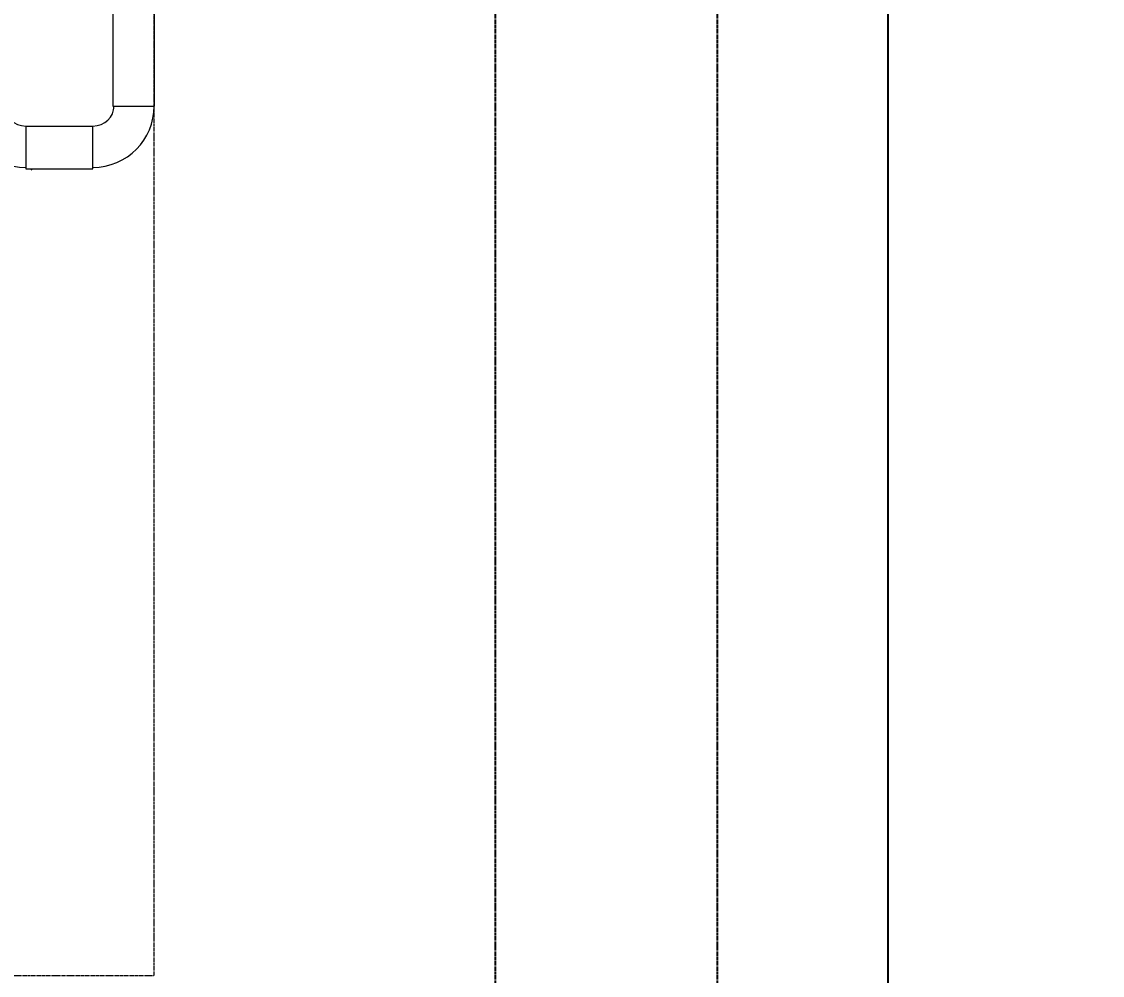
# Model space of a CAD drawing. Header units: millimetres. Extents: x -9013 to 516, y -36629 to 6082.
# Drawn here: x -6849.8 to -6533.2, y -30635.3 to -30355.9 of the extents above; entities that cross this region are included whole.
import ezdxf

# ---------------------------------------------------------------- set-up
doc = ezdxf.new("R2010")
doc.units = ezdxf.units.MM
doc.header["$LTSCALE"] = 0.05
doc.linetypes.add('CENTER', pattern=[50.8, 31.75, -6.35, 6.35, -6.35])
doc.linetypes.add('CENTER2', pattern=[28.575, 19.05, -3.175, 3.175, -3.175])
doc.layers.get('0').update_dxf_attribs({"lineweight": 18})
doc.layers.get('Defpoints').update_dxf_attribs({"color": 140, "lineweight": 18})
for name, color, linetype in [('1', 7, 'Continuous'), ('2CONC', 4, 'Continuous'), ('HWAT___5CS', 3, 'CENTER2')]:
    doc.layers.add(name, color=color, linetype=linetype)
doc.layers.add('G-Anno-Std-Cntr', color=1, linetype='CENTER2', lineweight=18)
doc.styles.add('trebuchet_MS', font='trebuc.ttf')
doc.dimstyles.new('MGP', dxfattribs={"dimtxt": 2.5, "dimasz": 2.5, "dimexe": 1.25, "dimexo": 0.625, "dimtad": 1, "dimdec": 0, "dimtxsty": 'trebuchet_MS', "dimcen": 2.5, "dimclrt": 7, "dimadec": 0, "dimazin": 0, "dimtfac": 1, "dimtdec": 0, "dimtmove": 0, "dimatfit": 3, "dimfxl": 1.148294, "dimfxlon": 1, "dimarcsym": 2})

# ---------------------------------------------------------------- blocks, each defined once
blk = doc.blocks.new('*D636')
at = {"color": 0, "lineweight": -2, "transparency": 16777216}
for p, q in [((-6508.07, -30635.31), (-6380.24, -30635.31)), ((-6393.24, -30710.31), (-6393.24, -30660.31)), ((-6508.07, -30735.31), (-6380.24, -30735.31))]:
    blk.add_line(p, q, dxfattribs=at)
at = {"color": 0, "transparency": 16777216}
for points in [[(-6397.4, -30660.31), (-6389.07, -30660.31), (-6393.24, -30635.31)], [(-6397.4, -30710.31), (-6389.07, -30710.31), (-6393.24, -30735.31)]]:
    blk.add_solid(points, dxfattribs=at)
at = {"layer": 'Defpoints', "color": 0, "transparency": 16777216}
for p in [(-6834.12, -30635.31), (-6393.24, -30635.31), (-6834.12, -30735.31)]:
    blk.add_point(p, dxfattribs=at)
at = {"color": 7, "transparency": 16777216, "insert": (-6411.96, -30685.31), "char_height": 25, "attachment_point": 5, "rotation": 90, "style": 'trebuchet_MS'}
blk.add_mtext('100', dxfattribs=at)
blk = doc.blocks.new('*D637')
at = {"color": 0, "lineweight": -2, "transparency": 16777216}
for p, q in [((-6508.07, -30185.31), (-6380.24, -30185.31)), ((-6393.24, -30610.31), (-6393.24, -30210.31)), ((-6508.07, -30635.31), (-6380.24, -30635.31))]:
    blk.add_line(p, q, dxfattribs=at)
at = {"color": 0, "transparency": 16777216}
for points in [[(-6397.4, -30210.31), (-6389.07, -30210.31), (-6393.24, -30185.31)], [(-6397.4, -30610.31), (-6389.07, -30610.31), (-6393.24, -30635.31)]]:
    blk.add_solid(points, dxfattribs=at)
at = {"layer": 'Defpoints', "color": 0, "transparency": 16777216}
for p in [(-6834.12, -30185.31), (-6393.24, -30185.31), (-6834.12, -30635.31)]:
    blk.add_point(p, dxfattribs=at)
at = {"color": 7, "transparency": 16777216, "insert": (-6411.96, -30410.31), "char_height": 25, "attachment_point": 5, "rotation": 90, "style": 'trebuchet_MS'}
blk.add_mtext('450', dxfattribs=at)
blk = doc.blocks.new('*D641')
at = {"color": 0, "lineweight": -2, "transparency": 16777216}
for p, q in [((-6344.39, -30085.31), (-6216.56, -30085.31)), ((-6229.56, -30110.31), (-6229.56, -32410.31)), ((-6344.39, -32435.31), (-6216.56, -32435.31))]:
    blk.add_line(p, q, dxfattribs=at)
at = {"color": 0, "transparency": 16777216}
for points in [[(-6233.73, -30110.31), (-6225.39, -30110.31), (-6229.56, -30085.31)], [(-6233.73, -32410.31), (-6225.39, -32410.31), (-6229.56, -32435.31)]]:
    blk.add_solid(points, dxfattribs=at)
at = {"layer": 'Defpoints', "color": 0, "transparency": 16777216}
for p in [(-6595.97, -30085.31), (-6595.97, -32435.31), (-6229.56, -32435.31)]:
    blk.add_point(p, dxfattribs=at)
at = {"color": 7, "transparency": 16777216, "insert": (-6248.28, -31260.31), "char_height": 25, "attachment_point": 5, "rotation": 90, "style": 'trebuchet_MS'}
blk.add_mtext('2350', dxfattribs=at)
blk = doc.blocks.new('gas meter 1')
at = {"layer": '1', "color": 42, "lineweight": 9}
for points in [[(-6242.32, 3115), (-6242.32, 3001.6)], [(-6230.2, 3115), (-6230.2, 3001.6)], [(-6267.74, 2995.74), (-6248.19, 2995.74)], [(-6267.74, 2983.22), (-6248.19, 2983.22)]]:
    blk.add_lwpolyline(points, dxfattribs=at)
at = {"layer": '1', "color": 0, "lineweight": 5}
for points in [[(-6242.32, 3001.6), (-6230.2, 3001.6)], [(-6267.74, 2995.74), (-6267.74, 2983.22)], [(-6248.19, 2983.22), (-6248.19, 2995.74)], [(-6266.17, 2982.83), (-6265.78, 2983.22)]]:
    blk.add_lwpolyline(points, dxfattribs=at)
at = {"layer": '1', "color": 42, "lineweight": 9}
for points in [[(-6285.72, 3001.6), (-6285.72, 2991.83), (-6277.9, 2983.62), (-6267.74, 2983.62)], [(-6273.99, 3001.6), (-6273.99, 2998.47), (-6271.25, 2995.74), (-6267.74, 2995.74)], [(-6248.19, 2995.74), (-6244.67, 2995.74), (-6241.93, 2998.47), (-6241.93, 3001.6)], [(-6248.19, 2983.62), (-6238.02, 2983.62), (-6230.2, 2991.83), (-6230.2, 3001.6)]]:
    blk.add_open_spline(points, degree=3, dxfattribs=at)
at = {"layer": 'G-Anno-Std-Cntr'}
blk.add_lwpolyline([(-6480.2, 2746.98), (-6230.2, 2746.98), (-6230.2, 3196.98), (-6480.2, 3196.98)], close=True, dxfattribs=at)

msp = doc.modelspace()

# ---------------------------------------------------------------- linework, layer by layer
at = {"layer": '2CONC', "lineweight": -3}
msp.add_line((-6595.97, -32435.31), (-6595.97, -30085.31), dxfattribs=at)
at = {"layer": 'HWAT___5CS', "color": 2}
for p, q in [((-6710.97, -32435.31), (-6710.97, -30085.31)), ((-6645.97, -32435.31), (-6645.97, -30085.31))]:
    msp.add_line(p, q, dxfattribs=at)

# ---------------------------------------------------------------- block references
at = {"layer": 'G-Anno-Std-Cntr', "color": 7, "linetype": 'CENTER'}
msp.add_blockref('gas meter 1', (-580.77, -33382.28), dxfattribs=at)

# ---------------------------------------------------------------- dimensions: what is measured, and where the dimension line sits
for base, p1, p2, picture, middle in [((-6229.56, -32435.31), (-6595.97, -30085.31), (-6595.97, -32435.31), '*D641', (-6248.28, -31260.31)), ((-6393.24, -30185.31), (-6834.12, -30635.31), (-6834.12, -30185.31), '*D637', (-6411.96, -30410.31)), ((-6393.24, -30635.31), (-6834.12, -30735.31), (-6834.12, -30635.31), '*D636', (-6411.96, -30685.31))]:
    dim = msp.add_linear_dim(base=base, p1=p1, p2=p2, angle=90, dimstyle='MGP', override={"dimscale": 100, "dimtxt": 0.25, "dimasz": 0.25, "dimexe": 0.13, "dimexo": 0.06, "dimgap": 0.06, "dimarcsym": 1})
    dim.commit()
    dim.dimension.update_dxf_attribs({"geometry": picture, "text_midpoint": middle})

doc.saveas('drawing.dxf')
